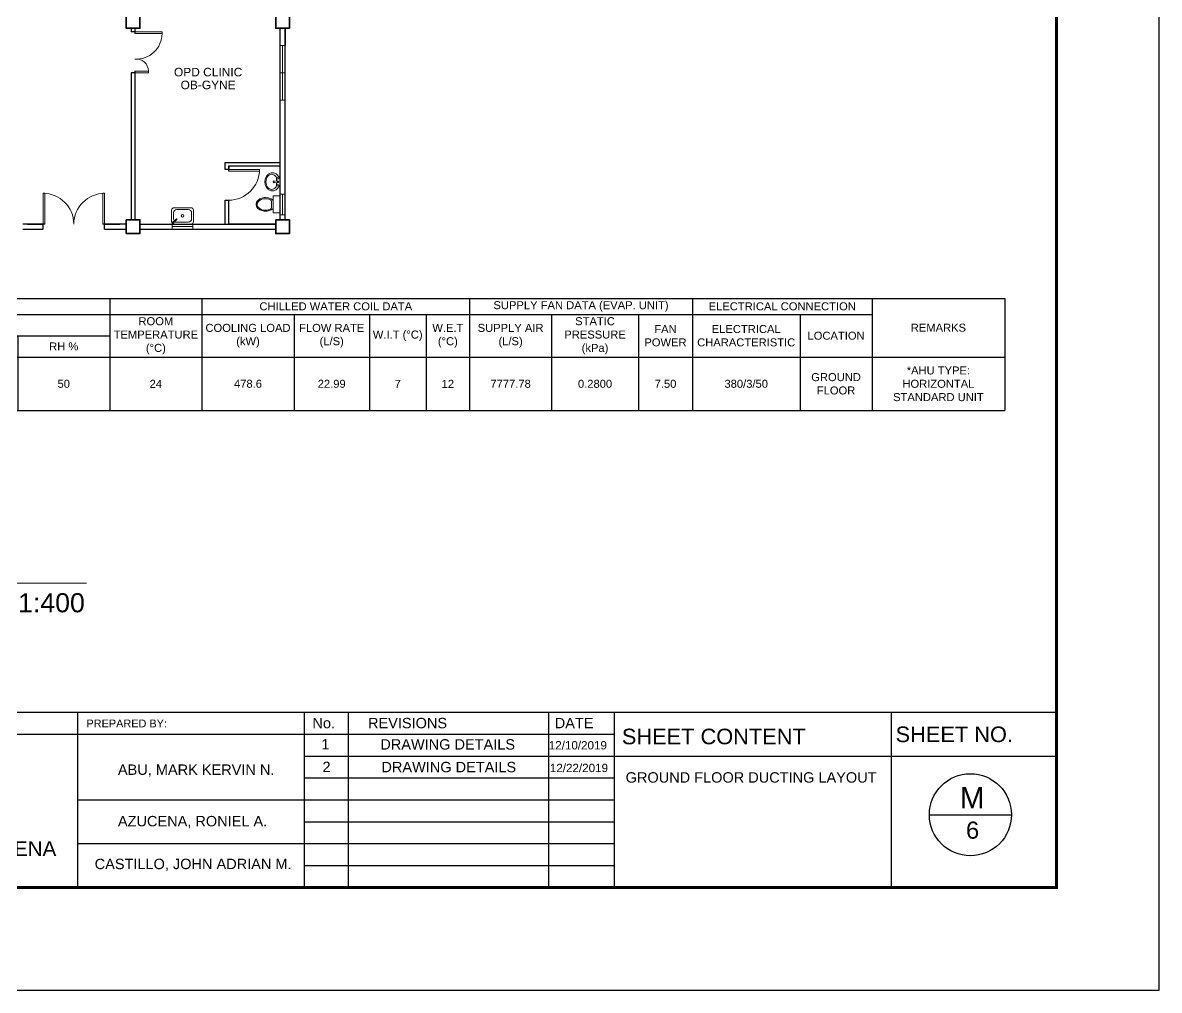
# Model space of a CAD drawing. Header units: millimetres. Extents: x 3 to 421, y 1 to 337.
# Drawn here: x 158.7 to 191.94, y 90.37 to 118.66 of the extents above; entities that cross this region are included whole.
import ezdxf

# ---------------------------------------------------------------- set-up
doc = ezdxf.new("R2010")
doc.units = ezdxf.units.MM
doc.header["$MEASUREMENT"] = 0
doc.layers.add('label', color=7, linetype='Continuous')
doc.layers.add('template', color=7, linetype='Continuous')
doc.styles.add('arial', font='arial.ttf')
doc.styles.get("Standard").update_dxf_attribs({"font": 'arial.ttf'})
doc.styles.add('SWISSLT175', font='swissl.ttf', dxfattribs={"height": 0.175})

# ---------------------------------------------------------------- blocks, each defined once
blk = doc.blocks.new('*T63')
at = {"color": 0, "linetype": 'ByBlock', "lineweight": -2, "transparency": 16777216}
for p, q in [((0, 0), (64.682, 0)), ((0, 0), (0, -3.279)), ((1.3, 0), (1.3, -3.279)), ((3.097, 0), (3.097, -3.279)), ((5.118, 0), (5.118, -3.279)), ((7.083, 0), (7.083, -3.279)), ((9.179, 0), (9.179, -3.279)), ((14.624, 0), (14.624, -3.279)), ((38.507, 0), (38.507, -3.279)), ((41.201, 0), (41.201, -3.279)), ((49.032, 0), (49.032, -3.279)), ((55.546, 0), (55.546, -3.279)), ((60.801, 0), (60.801, -3.279)), ((64.682, 0), (64.682, -3.279)), ((9.179, -0.468), (60.801, -0.468)), ((11.055, -0.468), (11.055, -3.279)), ((12.355, -0.468), (12.355, -3.279)), ((16.952, -0.468), (16.952, -3.279)), ((22.341, -0.468), (22.341, -3.279)), ((30.424, -0.468), (30.424, -3.279)), ((43.896, -0.468), (43.896, -3.279)), ((46.099, -0.468), (46.099, -3.279)), ((47.757, -0.468), (47.757, -3.279)), ((51.426, -0.468), (51.426, -3.279)), ((53.972, -0.468), (53.972, -3.279)), ((58.694, -0.468), (58.694, -3.279)), ((16.952, -1.093), (38.507, -1.093)), ((19.646, -1.093), (19.646, -3.279)), ((25.035, -1.093), (25.035, -3.279)), ((27.729, -1.093), (27.729, -3.279)), ((33.118, -1.093), (33.118, -3.279)), ((35.813, -1.093), (35.813, -3.279)), ((0, -1.719), (64.682, -1.719)), ((0, -3.279), (64.682, -3.279))]:
    blk.add_line(p, q, dxfattribs=at)
at = {"color": 0, "transparency": 16777216, "char_height": 0.234, "attachment_point": 5}
for s, insert, width in [('COOLING CAPACITY (kW)', (8.131, -0.859), 1.94042), ('RE-HEATER', (11.901, -0.234), 5.28841), ('AIR SIDE DATA', (26.565, -0.234), 23.72726), ('CHILLED WATER COIL DATA', (45.117, -0.234), 7.67456), ('SUPPLY FAN DATA (EVAP. UNIT)', (52.289, -0.234), 6.35844), ('ELECTRICAL CONNECTION', (58.174, -0.234), 5.09847), ('UNIT NO.', (0.65, -0.859), 1.144), ('AMBIENT', (19.646, -0.781), 5.23276), ('ENTERING', (26.382, -0.781), 7.92714), ('LEAVING', (34.465, -0.781), 7.92714), ('ROOM TEMPERATURE {\\C256;(°C)}', (39.854, -1.093), 2.53838), ('STATIC PRESSURE (kPa)', (52.699, -1.093), 2.39036), ('QTY', (2.198, -0.859), 1.64056), ('LOCATION', (4.107, -0.859), 1.86536), ('SERVICE', (6.1, -0.859), 1.80893), ('CAPACITY ({\\C256;kW)}', (10.117, -1.093), 1.71977), ('# of stages', (11.705, -1.093), 1.144), ('INPUT POWER (kW)', (13.489, -1.093), 2.11264), ('CAPACITY (L/S)', (15.788, -1.093), 2.17222), ('COOLING LOAD (kW)', (42.549, -1.093), 2.53838), ('FLOW RATE (L/S)', (44.997, -1.093), 2.04687), ('W.I.T {\\C256;(°C)}', (46.928, -1.093), 1.50224), ('W.E.T {\\C256;(°C)}', (48.394, -1.093), 1.11907), ('SUPPLY AIR (L/S)', (50.229, -1.093), 2.23807), ('FAN POWER', (54.759, -1.093), 1.41801), ('ELECTRICAL CHARACTERISTIC', (57.12, -1.093), 2.99202), ('LOCATION', (59.748, -1.093), 1.95046), ('REMARKS', (62.741, -0.859), 3.7253), ('O.A.T {\\C256;(°C DB)}', (18.299, -1.406), 2.53838), ('O.A.T ({\\C256;°C WB)}', (20.993, -1.406), 2.53838), ('E.A.T {\\C256;(°C DB)}', (23.688, -1.406), 2.53838), ('E.A.T {\\C256;(°C WB)}', (26.382, -1.406), 2.53838), ('RH %', (29.077, -1.406), 2.53838), ('E.A.T {\\C256;(°C DB)}', (31.771, -1.406), 2.53838), ('E.A.T {\\C256;(°C WB)}', (34.465, -1.406), 2.53838), ('RH %', (37.16, -1.406), 2.53838), ('*AHU TYPE: HORIZONTAL STANDARD UNIT', (62.741, -2.499), 3.7253), ('POWER HOUSE', (4.107, -2.499), 1.86536), ('POWER HOUSE', (6.1, -2.499), 1.80893), ('GROUND FLOOR', (59.748, -2.499), 1.95046), ('AHU-1', (0.65, -2.499), 1.144), ('1', (2.198, -2.499), 1.64056), ('208.4000', (8.131, -2.499), 1.94042), ('421', (10.117, -2.499), 1.71977), ('2', (11.705, -2.499), 1.144), ('31.85', (13.489, -2.499), 2.11264), ('7777.78', (15.788, -2.499), 2.17222), ('26', (18.299, -2.499), 2.53838), ('33', (20.993, -2.499), 2.53838), ('35', (23.688, -2.499), 2.53838), ('28', (26.382, -2.499), 2.53838), ('50', (29.077, -2.499), 2.53838), ('24', (31.771, -2.499), 2.53838), ('22', (34.465, -2.499), 2.53838), ('50', (37.16, -2.499), 2.53838), ('24', (39.854, -2.499), 2.53838), ('478.6', (42.549, -2.499), 2.53838), ('22.99', (44.997, -2.499), 2.04687), ('7', (46.928, -2.499), 1.50224), ('12', (48.394, -2.499), 1.11907), ('7777.78', (50.229, -2.499), 2.23807), ('0.2800', (52.699, -2.499), 2.39036), ('7.50', (54.759, -2.499), 1.41801), ('380/3/50', (57.12, -2.499), 2.99202)]:
    blk.add_mtext(s, dxfattribs=dict(at, insert=insert, width=width))

msp = doc.modelspace()

# ---------------------------------------------------------------- linework, layer by layer
at = {"color": 8, "lineweight": 25}
for p, q in [((161.874, 118.501), (161.874, 118.401)), ((161.974, 118.401), (161.874, 118.401)), ((161.974, 118.501), (161.974, 118.351)), ((161.974, 118.501), (161.974, 118.401)), ((166.224, 112.901), (166.224, 118.501)), ((166.374, 112.901), (166.374, 118.501)), ((166.374, 118.501), (166.374, 118.001)), ((161.874, 117.201), (161.874, 112.901)), ((161.974, 117.201), (161.874, 117.201)), ((161.974, 117.251), (161.974, 112.901)), ((164.624, 114.376), (164.624, 114.576)), ((164.624, 114.576), (166.224, 114.576)), ((164.724, 114.376), (164.624, 114.376)), ((164.724, 114.326), (164.724, 114.476)), ((164.724, 114.476), (166.224, 114.476)), ((164.724, 114.476), (164.724, 114.376)), ((164.624, 112.776), (164.624, 113.476)), ((164.624, 113.476), (164.724, 113.476)), ((164.724, 112.776), (164.724, 113.476)), ((159.343, 112.776), (158.699, 112.776)), ((158.843, 112.776), (159.293, 112.776)), ((159.293, 112.626), (159.293, 112.776)), ((161.724, 112.776), (161.043, 112.776)), ((161.093, 112.776), (161.543, 112.776)), ((161.093, 112.626), (161.093, 112.776)), ((162.124, 112.776), (166.099, 112.776)), ((166.099, 112.776), (164.724, 112.776)), ((158.699, 112.626), (159.293, 112.626)), ((158.843, 112.626), (159.293, 112.626)), ((161.093, 112.626), (161.543, 112.626)), ((161.093, 112.626), (161.724, 112.626)), ((162.124, 112.626), (166.099, 112.626))]:
    msp.add_line(p, q, dxfattribs=at)
at = {"color": 8, "lineweight": 9}
for p, q in [((166.374, 118.001), (166.224, 118.001)), ((166.224, 118.001), (166.224, 117.201)), ((166.299, 116.401), (166.299, 118.001)), ((166.224, 117.201), (166.374, 117.201)), ((166.374, 117.201), (166.374, 116.401)), ((166.374, 116.401), (166.224, 116.401)), ((166.026, 114.026), (166.148, 114.04)), ((166.026, 113.997), (166.148, 113.984)), ((165.974, 113.441), (165.974, 113.26)), ((166.224, 113.601), (166.024, 113.601)), ((166.024, 113.601), (166.024, 113.101)), ((166.224, 113.051), (166.224, 113.651)), ((166.224, 113.651), (166.374, 113.651)), ((166.224, 113.101), (166.224, 113.601)), ((166.299, 113.651), (166.299, 113.051)), ((166.024, 113.101), (166.224, 113.101)), ((166.374, 113.051), (166.224, 113.051)), ((163.074, 112.626), (163.074, 112.776)), ((163.074, 112.776), (163.674, 112.776)), ((163.674, 112.701), (163.074, 112.701)), ((163.674, 112.776), (163.674, 112.626))]:
    msp.add_line(p, q, dxfattribs=at)
at = {"color": 8, "lineweight": 13}
for p, q in [((164.724, 114.376), (165.624, 114.376)), ((165.624, 114.376), (165.624, 114.326)), ((165.624, 114.326), (164.724, 114.326)), ((159.293, 112.776), (159.293, 113.676)), ((159.293, 113.676), (159.343, 113.676)), ((159.343, 113.676), (159.343, 112.776)), ((161.093, 113.676), (161.043, 113.676)), ((161.043, 113.676), (161.043, 112.776)), ((161.093, 112.776), (161.093, 113.676)), ((159.343, 112.776), (159.293, 112.776)), ((161.093, 112.776), (161.043, 112.776))]:
    msp.add_line(p, q, dxfattribs=at)
at = {"color": 8, "lineweight": 9, "ltscale": 0.4}
for p, q in [((163.054, 112.851), (163.054, 113.181)), ((163.109, 112.931), (163.109, 113.101)), ((163.129, 113.256), (163.619, 113.256)), ((163.209, 113.201), (163.539, 113.201)), ((163.639, 113.101), (163.639, 112.931)), ((163.694, 113.181), (163.694, 112.851)), ((163.101, 112.835), (163.192, 112.926)), ((163.113, 112.823), (163.204, 112.914)), ((163.619, 112.776), (163.129, 112.776)), ((163.539, 112.831), (163.209, 112.831))]:
    msp.add_line(p, q, dxfattribs=at)
at = {"color": 8, "lineweight": -2}
msp.add_line((166.374, 112.901), (166.374, 113.051), dxfattribs=at)
at = {"color": 0, "linetype": 'ByBlock', "lineweight": 9}
msp.add_line((160.564, 102.273), (128.29, 102.273), dxfattribs=at)
at = {"color": 8, "lineweight": 35}
for points in [[(161.724, 118.901), (162.124, 118.901), (162.124, 118.501), (161.724, 118.501)], [(166.099, 118.901), (166.499, 118.901), (166.499, 118.501), (166.099, 118.501)], [(161.724, 112.901), (162.124, 112.901), (162.124, 112.501), (161.724, 112.501)], [(166.099, 112.901), (166.499, 112.901), (166.499, 112.501), (166.099, 112.501)]]:
    msp.add_lwpolyline(points, close=True, dxfattribs=at)
at = {"color": 8, "lineweight": 13, "ltscale": 0.03}
for points in [[(161.974, 118.351), (161.974, 118.401), (162.774, 118.401), (162.774, 118.351)], [(161.974, 117.201), (161.974, 117.251), (162.374, 117.251), (162.374, 117.201)]]:
    msp.add_lwpolyline(points, close=True, dxfattribs=at)
at = {"color": 8, "lineweight": 9}
for points in [[(166.224, 118.001), (166.374, 118.001), (166.374, 116.401), (166.224, 116.401)], [(166.224, 113.651), (166.374, 113.651), (166.374, 113.051), (166.224, 113.051)], [(163.074, 112.776), (163.674, 112.776), (163.674, 112.626), (163.074, 112.626)]]:
    msp.add_lwpolyline(points, close=True, dxfattribs=at)
for points in [[(165.982, 114.234, 0.124838), (165.919, 114.219, 0.105788), (165.862, 114.169, 0.086697), (165.825, 114.1, 0.076776), (165.812, 114.012, 0.076776), (165.825, 113.924, 0.086697), (165.862, 113.855, 0.105788), (165.919, 113.805, 0.124838), (165.982, 113.789, 0.124838), (166.044, 113.805, 0.105788), (166.102, 113.855, 0.040067), (166.122, 113.885), (166.122, 113.988, 0.040067)], [(166.122, 114.036), (166.122, 114.139, 0.040067), (166.102, 114.169, 0.105788), (166.044, 114.219, 0.124838), (165.982, 114.234, 0.124838)]]:
    msp.add_lwpolyline(points, format="xyb", dxfattribs=at)
for centre, radius in [((166.151, 114.114), 0.0255), ((166.157, 114.012), 0.0095), ((166.151, 113.91), 0.0255)]:
    msp.add_circle(centre, radius, dxfattribs=at)
at = {"color": 8, "lineweight": 9, "ltscale": 0.4}
msp.add_circle((163.374, 113.016), 0.0375, dxfattribs=at)
at = {"color": 8, "lineweight": 13, "ltscale": 0.03}
for centre, radius, start, end in [((162.022, 118.351), 0.752, 266.3048, 0), ((162.021, 117.251), 0.353, 0, 97.6281)]:
    msp.add_arc(centre, radius, start, end, dxfattribs=at)
at = {"color": 8, "lineweight": 13}
for centre, start, end in [((164.724, 114.376), 270, 0), ((159.293, 112.776), 0, 90), ((161.093, 112.776), 90, 180)]:
    msp.add_arc(centre, 0.9, start, end, dxfattribs=at)
at = {"color": 8, "lineweight": 9}
for centre, radius, start, end in [((166.099, 114.012), 0.317, 160.9431, 180), ((166.052, 114.028), 0.267, 140.1732, 160.9431), ((166.022, 114.053), 0.228, 116.4127, 140.1732), ((166.003, 114.092), 0.185, 90, 116.4127), ((166.003, 114.092), 0.185, 63.5873, 90), ((166.049, 114.012), 0.025, 161.3793, 198.6207), ((166.12, 114.012), 0.0948, 171.2026, 188.7974), ((166.049, 114.012), 0.025, 48.7978, 143.6932), ((165.984, 114.053), 0.228, 39.8268, 63.5873), ((166.151, 114.012), 0.028, 263.7545, 96.2455), ((165.954, 114.028), 0.267, 19.0569, 39.8268), ((165.907, 114.012), 0.317, 0, 19.0569), ((166.099, 114.012), 0.317, 180, 199.0569), ((166.052, 113.996), 0.267, 199.0569, 219.8268), ((166.022, 113.971), 0.228, 219.8268, 243.5873), ((166.003, 113.932), 0.185, 243.5873, 270), ((166.003, 113.932), 0.185, 270, 296.4127), ((166.049, 114.012), 0.025, 216.3068, 311.2022), ((165.984, 113.971), 0.228, 296.4127, 320.1732), ((165.954, 113.996), 0.267, 320.1732, 340.9431), ((165.907, 114.012), 0.317, 340.9431, 0), ((165.924, 113.441), 0.05, 0, 61.8499), ((165.924, 113.26), 0.05, 298.0084, 360)]:
    msp.add_arc(centre, radius, start, end, dxfattribs=at)
at = {"color": 8, "lineweight": 9, "ltscale": 0.4}
for centre, radius, start, end in [((163.129, 113.181), 0.075, 90, 180), ((163.209, 113.101), 0.1, 90, 180), ((163.539, 113.101), 0.1, 0, 90), ((163.619, 113.181), 0.075, 0, 90), ((163.129, 112.851), 0.075, 180, 270), ((163.107, 112.829), 0.0217, 68.7565, 21.2435), ((163.107, 112.829), 0.0145, 82.0499, 7.9501), ((163.107, 112.829), 0.00874, 135, 315), ((163.209, 112.931), 0.1, 180, 219.9868), ((163.209, 112.931), 0.1, 230.0132, 270), ((163.198, 112.92), 0.00874, 315, 135), ((163.539, 112.931), 0.1, 270, 0), ((163.619, 112.851), 0.075, 270, 0)]:
    msp.add_arc(centre, radius, start, end, dxfattribs=at)
at = {"color": 8, "lineweight": 9}
msp.add_ellipse((165.799, 113.351), major_axis=(0.275, 0), ratio=0.727273, start_param=0.612555, end_param=5.670631, dxfattribs=at)
msp.add_open_spline([(165.947, 113.485), (165.931, 113.494), (165.913, 113.501), (165.822, 113.528), (165.734, 113.523), (165.603, 113.465), (165.562, 113.415), (165.548, 113.317), (165.574, 113.265), (165.685, 113.191), (165.769, 113.173), (165.883, 113.189), (165.918, 113.2), (165.947, 113.216)], degree=3, knots=[0.937253, 0.937253, 0.937253, 0.937253, 1.185372, 1.185372, 2.113864, 2.113864, 3.042356, 3.042356, 3.970847, 3.970847, 4.899339, 4.899339, 5.346062, 5.346062, 5.346062, 5.346062], dxfattribs=at)
at = {"layer": 'template'}
for p, q in [((191.938, 90.372), (191.938, 160.768)), ((98.679, 98.501), (188.93, 98.501)), ((160.304, 98.501), (160.304, 93.381)), ((166.934, 98.501), (166.934, 93.381)), ((168.214, 98.501), (168.214, 93.381)), ((174.078, 98.501), (174.078, 93.381)), ((175.999, 98.501), (175.999, 93.381)), ((184.093, 98.501), (184.093, 93.381)), ((114.526, 97.861), (171.096, 97.861)), ((169.338, 97.861), (175.999, 97.861)), ((166.934, 97.221), (177.694, 97.221)), ((174.333, 97.221), (188.93, 97.221)), ((166.934, 96.581), (175.999, 96.581)), ((160.304, 95.941), (171.096, 95.941)), ((169.338, 95.941), (175.999, 95.941)), ((185.214, 95.505), (187.614, 95.505)), ((166.934, 95.301), (175.999, 95.301)), ((160.304, 94.661), (171.096, 94.661)), ((169.338, 94.661), (175.999, 94.661)), ((166.934, 94.021), (175.999, 94.021)), ((92.663, 90.372), (191.938, 90.372))]:
    msp.add_line(p, q, dxfattribs=at)
at = {"layer": 'template', "linetype": 'Continuous', "const_width": 0.0853}
msp.add_lwpolyline([(98.679, 93.381), (188.93, 93.381), (188.93, 157.76), (98.679, 157.76)], close=True, dxfattribs=at)
at = {"layer": 'template'}
msp.add_circle((186.414, 95.505), 1.2, dxfattribs=at)

# ---------------------------------------------------------------- block references
msp.add_blockref('*T63', (122.738, 110.604))

# ---------------------------------------------------------------- texts
at = {"color": 0, "linetype": 'ByBlock', "lineweight": 9}
msp.add_text('SCALE                                                                                                                              1:400', height=0.558991, dxfattribs=at).set_placement((128.667, 101.425))
at = {"layer": 'label', "color": 8, "lineweight": -2, "ltscale": 0.4, "insert": (164.121, 117.031), "char_height": 0.25, "attachment_point": 5, "line_spacing_factor": 0.9, "style": 'SWISSLT175'}
msp.add_mtext('OPD CLINIC\\POB-GYNE', dxfattribs=at)
at = {"layer": 'template', "style": 'arial'}
for s, height, p in [('PREPARED BY: ', 0.22802, (160.563, 98.06)), ('No.', 0.304, (167.171, 98.034)), ('REVISIONS', 0.304, (168.797, 98.034)), ('DATE', 0.304, (174.258, 98.034)), ('SHEET NO.', 0.456, (184.227, 97.628)), ('SHEET CONTENT', 0.45603, (176.221, 97.565)), ('1', 0.304, (167.434, 97.415)), ('DRAWING DETAILS', 0.30402, (169.157, 97.41)), ('12/10/2019', 0.2432, (174.084, 97.415)), ('ABU, MARK KERVIN N.', 0.30402, (161.483, 96.671)), ('2', 0.304, (167.466, 96.751)), ('DRAWING DETAILS', 0.30402, (169.189, 96.747)), ('12/22/2019', 0.2432, (174.116, 96.752)), ('GROUND FLOOR DUCTING LAYOUT', 0.30402, (176.332, 96.444)), ('M', 0.624, (186.104, 95.692)), ('AZUCENA, RONIEL A.', 0.30402, (161.483, 95.166)), ('6', 0.499, (186.285, 94.805)), ('ENGR. RONIEL A. AZUCENA', 0.43038, (151.596, 94.3)), ('CASTILLO, JOHN ADRIAN M.', 0.30402, (160.803, 93.914))]:
    msp.add_text(s, height=height, dxfattribs=at).set_placement(p)

doc.saveas('drawing.dxf')
